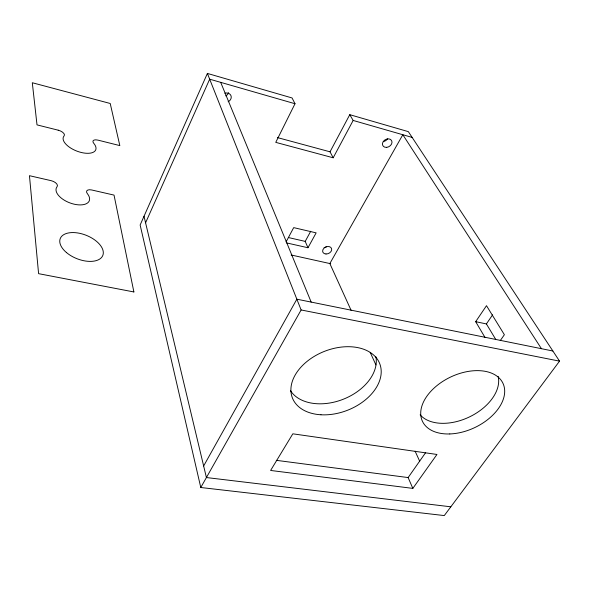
<?xml version="1.0" encoding="UTF-8"?>
<svg xmlns="http://www.w3.org/2000/svg" width="589" height="589" viewBox="0 0 589 589"><rect width="100%" height="100%" fill="white"/><g stroke="black" fill="none" stroke-linecap="round" stroke-linejoin="round"><path stroke-width="0.88" d="M333.183 157.786L275.755 142.369L295.015 103.73L292.063 97.958L207.394 73.426L140.138 225.005L200.783 487.508L444.283 515.574L559.55 361.138L408.332 131.642L349.77 114.678L330.031 151.815L333.183 157.786L353.157 120.45L349.77 114.678M145.586 222.797L209.677 79.184L295.015 103.73M286.077 241.91L293.697 227.626L316.146 232.861L307.981 247.748L286.541 242.904M307.981 247.748L305.212 241.387L310.734 231.249M203.647 465.98L296.856 299.19L552.88 351.007M200.783 487.508L301.119 309.954L207.394 73.426M485.041 337.512L475.669 321.682L486.492 305.684L504.383 334.721L500.245 340.626M495.666 339.293L486.396 323.928L492.61 314.843M412.837 488.391L436.957 454.465L292.821 433.813L270.616 470.456L412.837 488.391L408.125 477.569L425.538 452.772M450.821 506.805L206.408 477.546L144.018 216.259M276.27 460.326L408.125 477.569M301.119 309.954L559.55 361.138M475.669 321.682L486.396 323.928M291.15 254.985L330.679 263.732M288.352 237.536L305.212 241.387M277.412 137.576L330.031 151.815M353.157 120.45L412.123 137.406M541.446 348.695L402.824 134.734L329.84 263.548L351.162 310.455M370.201 352.347L375.907 364.908M415.127 451.196L419.699 461.253M220.691 82.357L311.176 302.091M498.132 376.349A44.013 28.007 -25.4 0 1 470.11 416.607A44.013 28.007 -25.4 0 1 420.141 414.833M375.892 356.735A46.354 31.578 -21.5 0 1 343.372 399.202A46.354 31.578 -21.5 0 1 290.458 390.654M387.584 138.827A5.021 3.932 -31.4 0 1 383.284 141.5M228.591 92.701A5.33 4.572 -23 0 1 225.734 95.897M224.814 93.231A5.375 4.594 -22.9 0 1 230.976 95.69A5.375 4.594 -22.9 0 1 228.142 101.75M326.63 246.6A4.683 3.512 -24.2 0 1 324.097 247.586M133.887 291.953L38.594 273.664L29.45 175.691L51.133 180.668A6.214 3.144 20.4 0 1 57.089 186.698A17.677 9.004 21.1 0 0 74.243 204.206A17.677 9.004 21.1 0 0 87.312 193.582A6.074 3.063 21.8 0 1 91.685 189.975L114.03 195.099L133.887 291.953M58.23 130.191L37.011 124.883L32.299 82.74L110.217 103.48L119.825 145.601L97.936 140.123A5.978 2.761 21.9 0 0 93.703 143.245A17.383 8.121 21.4 0 1 81.032 152.426A17.383 8.121 21.4 0 1 64.105 135.89A6.111 2.835 20.7 0 0 58.23 130.191M449.797 433.946A44.514 28.007 -25.3 0 0 503.757 385.309A44.514 28.007 -25.3 0 0 434.557 387.65A44.514 28.007 -25.3 0 0 449.797 433.946M320.983 414.774A46.906 31.629 -21.5 0 0 380.45 365.865A46.906 31.629 -21.5 0 0 306.722 361.683A46.906 31.629 -21.5 0 0 320.983 414.774M386.73 147.36A5.065 3.939 -31.3 0 0 391.597 140.557A5.065 3.939 -31.3 0 0 383.351 141.426A5.065 3.939 -31.3 0 0 386.73 147.36M325.997 253.992A4.719 3.519 -24.1 0 0 331.555 248.514A4.719 3.519 -24.1 0 0 323.957 248.227A4.719 3.519 -24.1 0 0 325.997 253.992M66.424 252.519A22.897 12.583 21.6 0 0 102.685 255.736A22.897 12.583 21.6 0 0 75.495 232.684A22.897 12.583 21.6 0 0 66.424 252.519"/></g></svg>
